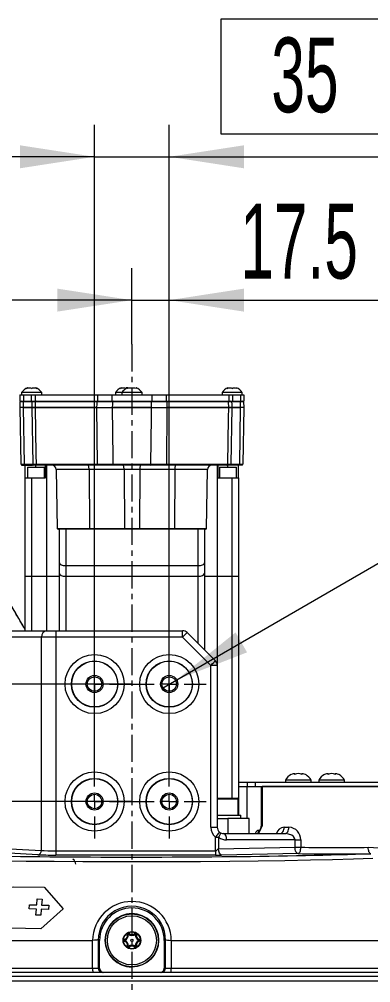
# Model space of a CAD drawing. Header units: millimetres. Extents: x 26 to 585, y 36 to 406.
# Drawn here: x 388.08 to 404.56, y 275.96 to 321.08 of the extents above; entities that cross this region are included whole.
import ezdxf

# ---------------------------------------------------------------- set-up
doc = ezdxf.new("R2010")
doc.units = ezdxf.units.MM
doc.linetypes.add('CENTERX2', pattern=[20.32, 12.7, -2.54, 2.54, -2.54])
doc.styles.add('SLDTEXTSTYLE0', font='TXT', dxfattribs={"width": 0.605})
doc.dimstyles.new('SLDDIMSTYLE0', dxfattribs={"dimtxt": 3.5, "dimasz": 3.5, "dimexe": 0, "dimexo": 0.0625, "dimgap": 0.875, "dimtad": 1, "dimtoh": 1, "dimlfac": 10, "dimrnd": 1e-09, "dimzin": 12, "dimdsep": 46, "dimtxsty": 'SLDTEXTSTYLE0', "dimsah": 1, "dimcen": 0.09, "dimadec": 0, "dimazin": 0, "dimtfac": 1, "dimtdec": 3, "dimtofl": 0, "dimtmove": 0, "dimatfit": 3, "dimfxl": 1, "dimfrac": 2, "dimtolj": 1, "dimtzin": 12, "dimarcsym": 0})
doc.dimstyles.new('SLDDIMSTYLE1', dxfattribs={"dimtxt": 3.5, "dimasz": 3.5, "dimexe": 0, "dimexo": 0.0625, "dimgap": 0.875, "dimtad": 1, "dimtoh": 1, "dimlfac": 10, "dimrnd": 1e-09, "dimzin": 12, "dimdsep": 46, "dimtxsty": 'SLDTEXTSTYLE0', "dimsah": 1, "dimcen": 0.09, "dimadec": 0, "dimazin": 0, "dimtfac": 1, "dimtdec": 3, "dimtofl": 0, "dimtmove": 0, "dimatfit": 3, "dimfxl": 1, "dimfrac": 2, "dimtolj": 1, "dimtzin": 12, "dimarcsym": 0})
doc.dimstyles.new('SLDDIMSTYLE2', dxfattribs={"dimtxt": 3.5, "dimasz": 3.5, "dimexe": 0, "dimexo": 0.0625, "dimgap": -0.875, "dimtad": 1, "dimtoh": 1, "dimlfac": 10, "dimrnd": 1e-09, "dimzin": 12, "dimdsep": 46, "dimtxsty": 'SLDTEXTSTYLE0', "dimsah": 1, "dimcen": 0.09, "dimadec": 0, "dimazin": 0, "dimtfac": 1, "dimtdec": 3, "dimtofl": 0, "dimtmove": 0, "dimatfit": 3, "dimfxl": 1, "dimfrac": 2, "dimtolj": 1, "dimtzin": 12, "dimarcsym": 0})
doc.dimstyles.new('SLDDIMSTYLE4', dxfattribs={"dimtxt": 3.5, "dimasz": 3.5, "dimexe": 0, "dimexo": 0.0625, "dimgap": 0.875, "dimtad": 0, "dimtih": 1, "dimtoh": 1, "dimlfac": 10, "dimrnd": 1e-09, "dimzin": 12, "dimdsep": 46, "dimtxsty": 'SLDTEXTSTYLE0', "dimblk1": 'NONE', "dimsah": 1, "dimcen": 0, "dimadec": 0, "dimazin": 0, "dimtfac": 1, "dimtdec": 3, "dimtmove": 0, "dimatfit": 3, "dimldrblk": 'NONE', "dimfxl": 1, "dimfrac": 2, "dimtolj": 1, "dimtzin": 12, "dimarcsym": 0})

# ---------------------------------------------------------------- blocks, each defined once
blk = doc.blocks.new('*D114')
at = {"color": 7, "linetype": 'Continuous', "lineweight": 0, "transparency": 16777216}
for p, q in [((362.31, 289.946), (362.31, 296.677)), ((361.237, 292.791), (355.871, 292.791)), ((355.871, 292.791), (355.871, 281.602)), ((361.237, 281.602), (361.237, 292.791)), ((393.375, 289.946), (360.81, 289.946)), ((362.31, 284.446), (362.31, 289.946)), ((393.375, 284.446), (360.81, 284.446)), ((362.31, 284.446), (362.31, 277.715)), ((355.871, 281.602), (361.237, 281.602))]:
    blk.add_line(p, q, dxfattribs=at)
for points in [[(362.31, 289.946), (362.849, 293.446), (361.772, 293.446)], [(362.31, 284.446), (361.772, 280.946), (362.849, 280.946)]]:
    blk.add_solid(points, dxfattribs=at)
at = {"color": 7, "linetype": 'Continuous', "lineweight": 0, "transparency": 16777216, "insert": (356.725, 283.189), "char_height": 3.5, "attachment_point": 1, "rotation": 90, "style": 'SLDTEXTSTYLE0'}
blk.add_mtext(' 55 ', dxfattribs=at)
blk = doc.blocks.new('*D115')
at = {"color": 7, "linetype": 'Continuous', "lineweight": 0, "transparency": 16777216}
for p, q in [((397.523, 321.076), (397.523, 315.71)), ((408.712, 321.076), (397.523, 321.076)), ((408.712, 315.71), (408.712, 321.076)), ((391.61, 288.212), (391.61, 316.137)), ((395.11, 288.212), (395.11, 316.137)), ((397.523, 315.71), (408.712, 315.71)), ((391.61, 314.637), (384.879, 314.637)), ((391.61, 314.637), (395.11, 314.637)), ((395.11, 314.637), (408.712, 314.637))]:
    blk.add_line(p, q, dxfattribs=at)
for points in [[(391.61, 314.637), (388.11, 315.175), (388.11, 314.098)], [(395.11, 314.637), (398.61, 314.098), (398.61, 315.175)]]:
    blk.add_solid(points, dxfattribs=at)
at = {"color": 7, "linetype": 'Continuous', "lineweight": 0, "transparency": 16777216, "insert": (399.11, 320.222), "char_height": 3.5, "attachment_point": 1, "style": 'SLDTEXTSTYLE0'}
blk.add_mtext(' 35 ', dxfattribs=at)
blk = doc.blocks.new('*D116')
at = {"color": 7, "linetype": 'Continuous', "lineweight": 0, "transparency": 16777216}
for p, q in [((393.36, 305.858), (393.36, 309.424)), ((395.11, 291.681), (395.11, 309.424)), ((393.36, 307.924), (386.629, 307.924)), ((393.36, 307.924), (395.11, 307.924)), ((395.11, 307.924), (409.379, 307.924))]:
    blk.add_line(p, q, dxfattribs=at)
for points in [[(393.36, 307.924), (389.86, 308.463), (389.86, 307.386)], [(395.11, 307.924), (398.61, 307.386), (398.61, 308.463)]]:
    blk.add_solid(points, dxfattribs=at)
at = {"color": 7, "linetype": 'Continuous', "lineweight": 0, "transparency": 16777216, "insert": (398.443, 312.436), "char_height": 3.5, "attachment_point": 1, "style": 'SLDTEXTSTYLE0'}
blk.add_mtext('17.5', dxfattribs=at)
blk = doc.blocks.new('*D117')
at = {"color": 7, "linetype": 'Continuous', "lineweight": 0, "transparency": 16777216}
for p, q in [((393.345, 284.446), (360.81, 284.446)), ((362.31, 258.446), (362.31, 284.446)), ((403.619, 258.446), (360.81, 258.446))]:
    blk.add_line(p, q, dxfattribs=at)
for points in [[(362.31, 284.446), (361.772, 280.946), (362.849, 280.946)], [(362.31, 258.446), (362.849, 261.946), (361.772, 261.946)]]:
    blk.add_solid(points, dxfattribs=at)
at = {"color": 7, "linetype": 'Continuous', "lineweight": 0, "transparency": 16777216, "insert": (357.798, 267.439), "char_height": 3.5, "attachment_point": 1, "rotation": 90, "style": 'SLDTEXTSTYLE0'}
blk.add_mtext('260', dxfattribs=at)
blk = doc.blocks.new('*D118')
at = {"color": 7, "linetype": 'Continuous', "lineweight": 0, "transparency": 16777216}
for p, q in [((395.459, 290.148), (407.502, 297.101)), ((407.502, 297.101), (413.502, 297.101)), ((394.762, 289.745), (395.459, 290.148))]:
    blk.add_line(p, q, dxfattribs=at)
blk.add_solid([(395.459, 290.148), (398.759, 291.431), (398.221, 292.364)], dxfattribs=at)
at = {"color": 7, "linetype": 'Continuous', "lineweight": 0, "transparency": 16777216, "insert": (415.089, 298.929), "char_height": 3.5, "attachment_point": 1, "style": 'SLDTEXTSTYLE0'}
blk.add_mtext('4-M8 Throu', dxfattribs=at)
blk = doc.blocks.new('_NONE')
blk = doc.blocks.new('SW_CENTERMARKSYMBOL_25')
at = {"color": 0, "linetype": 'Continuous', "lineweight": 0}
for p, q in [((0, 0.7), (0, 1.735)), ((3.5, 0.7), (3.5, 1.735)), ((-0.7, 0), (-1.735, 0)), ((0, 0), (-0.35, 0)), ((0, 0), (0, 0.35)), ((0, 0), (0, -0.35)), ((0, 0), (0.35, 0)), ((0.7, 0), (2.8, 0)), ((3.5, 0), (3.15, 0)), ((3.5, 0), (3.5, 0.35)), ((3.5, 0), (3.5, -0.35)), ((3.5, 0), (3.85, 0)), ((4.2, 0), (5.235, 0)), ((0, -4.8), (0, -0.7)), ((3.5, -4.8), (3.5, -0.7)), ((0, -5.5), (0, -5.15)), ((3.5, -5.5), (3.5, -5.15)), ((-0.7, -5.5), (-1.735, -5.5)), ((0, -5.5), (-0.35, -5.5)), ((0, -5.5), (0, -5.85)), ((0, -5.5), (0.35, -5.5)), ((0.7, -5.5), (2.8, -5.5)), ((3.5, -5.5), (3.15, -5.5)), ((3.5, -5.5), (3.5, -5.85)), ((3.5, -5.5), (3.85, -5.5)), ((4.2, -5.5), (5.235, -5.5)), ((0, -6.2), (0, -7.235)), ((3.5, -6.2), (3.5, -7.235))]:
    blk.add_line(p, q, dxfattribs=at)

msp = doc.modelspace()

# ---------------------------------------------------------------- linework, layer by layer
at = {"color": 7, "linetype": 'CENTERX2', "lineweight": 0, "ltscale": 0.1}
msp.add_line((393.360162, 305.858485), (393.360162, 255.619368), dxfattribs=at)
at = {"color": 7, "linetype": 'Continuous', "lineweight": 15}
for p, q in [((388.463214, 303.802068), (388.463214, 303.823636)), ((388.85711, 303.823636), (388.85711, 303.802718)), ((392.863214, 303.802068), (392.863214, 303.823636)), ((393.163214, 303.802068), (393.163214, 303.823636)), ((393.55711, 303.823636), (393.55711, 303.802718)), ((397.863214, 303.802068), (397.863214, 303.823636)), ((398.25711, 303.823636), (398.25711, 303.802718)), ((388.110162, 303.496263), (388.110162, 303.196264)), ((388.110162, 303.496263), (388.270931, 303.496263)), ((388.110162, 303.196264), (388.270931, 303.196264)), ((388.185162, 303.596265), (388.185162, 303.496263)), ((389.135162, 303.596265), (388.185162, 303.596265)), ((388.270931, 303.496263), (388.270931, 303.196264)), ((388.270931, 303.496263), (388.639649, 303.496263)), ((388.270931, 303.196264), (388.639649, 303.196264)), ((388.639649, 303.496263), (388.639649, 303.196264)), ((388.639649, 303.496263), (388.822135, 303.496263)), ((388.639649, 303.196264), (388.822135, 303.196264)), ((388.822135, 303.496263), (388.822135, 303.196264)), ((388.822135, 303.496263), (391.751159, 303.496263)), ((388.822135, 303.196264), (391.751159, 303.196264)), ((389.135162, 303.496263), (389.135162, 303.596265)), ((391.751159, 303.496263), (391.751159, 303.196264)), ((391.751159, 303.496263), (392.423185, 303.496263)), ((391.751159, 303.196264), (392.423185, 303.196264)), ((392.423185, 303.496263), (392.423185, 303.196264)), ((392.423185, 303.496263), (394.297139, 303.496263)), ((392.423185, 303.196264), (394.297139, 303.196264)), ((392.585162, 303.596265), (392.585162, 303.496263)), ((392.885162, 303.596265), (392.585162, 303.596265)), ((392.885162, 303.596265), (392.885162, 303.496263)), ((393.835162, 303.596265), (392.885162, 303.596265)), ((393.835162, 303.496263), (393.835162, 303.596265)), ((394.297139, 303.496263), (394.297139, 303.196264)), ((394.297139, 303.496263), (394.969165, 303.496263)), ((394.297139, 303.196264), (394.969165, 303.196264)), ((394.969165, 303.496263), (394.969165, 303.196264)), ((394.969165, 303.496263), (397.898189, 303.496263)), ((394.969165, 303.196264), (397.898189, 303.196264)), ((397.585162, 303.596265), (397.585162, 303.496263)), ((398.535162, 303.596265), (397.585162, 303.596265)), ((397.898189, 303.496263), (397.898189, 303.196264)), ((397.898189, 303.496263), (398.080674, 303.496263)), ((397.898189, 303.196264), (398.080674, 303.196264)), ((398.080674, 303.496263), (398.080674, 303.196264)), ((398.080674, 303.496263), (398.449392, 303.496263)), ((398.080674, 303.196264), (398.449392, 303.196264)), ((398.449392, 303.496263), (398.449392, 303.196264)), ((398.449392, 303.496263), (398.610162, 303.496263)), ((398.449392, 303.196264), (398.610162, 303.196264)), ((398.535162, 303.496263), (398.535162, 303.596265)), ((398.610162, 303.496263), (398.610162, 303.196264)), ((388.161841, 300.235567), (388.115417, 302.895174)), ((388.115427, 302.897356), (388.122234, 303.157313)), ((388.262739, 302.895173), (388.262767, 302.895173)), ((388.269556, 303.157313), (388.262748, 302.897356)), ((388.262748, 302.897355), (388.262775, 302.897355)), ((388.679198, 302.895174), (388.262767, 302.895174)), ((388.262767, 302.895174), (388.30919, 300.235567)), ((388.262775, 302.897356), (388.679206, 302.897356)), ((388.68591, 303.157313), (388.269556, 303.157313)), ((388.679222, 302.895174), (388.679198, 302.895174)), ((388.724759, 300.235567), (388.679198, 302.895174)), ((388.679206, 302.897356), (388.679231, 302.897356)), ((388.823762, 302.895174), (388.823759, 302.895174)), ((391.722711, 302.895174), (388.823762, 302.895174)), ((388.830475, 303.157313), (388.823768, 302.897356)), ((388.823768, 302.897356), (388.823771, 302.897356)), ((388.823771, 302.897356), (391.722712, 302.897356)), ((391.725605, 303.157313), (388.830475, 303.157313)), ((391.722772, 302.895174), (391.722711, 302.895174)), ((391.742, 300.235567), (391.722711, 302.895174)), ((391.722712, 302.897356), (391.722777, 302.897356)), ((392.440228, 302.895174), (392.440201, 302.895174)), ((392.440206, 302.897356), (392.440235, 302.897356)), ((394.280096, 302.895174), (392.440228, 302.895174)), ((392.440235, 302.897356), (394.280089, 302.897356)), ((394.275777, 303.157313), (392.444546, 303.157313)), ((394.280089, 302.897356), (394.280118, 302.897356)), ((394.280123, 302.895174), (394.280096, 302.895174)), ((394.997613, 302.895174), (394.978324, 300.235567)), ((397.889848, 303.157313), (394.994719, 303.157313)), ((394.997546, 302.897356), (394.997612, 302.897356)), ((394.997613, 302.895174), (394.997551, 302.895174)), ((394.997612, 302.897356), (397.896552, 302.897356)), ((397.896562, 302.895174), (394.997613, 302.895174)), ((397.896555, 302.897356), (397.889848, 303.157313)), ((397.896552, 302.897356), (397.896555, 302.897356)), ((397.896564, 302.895174), (397.896562, 302.895174)), ((398.041126, 302.895174), (397.995565, 300.235567)), ((398.450768, 303.157313), (398.034413, 303.157313)), ((398.041093, 302.897356), (398.041118, 302.897356)), ((398.041126, 302.895174), (398.041102, 302.895174)), ((398.041118, 302.897356), (398.457548, 302.897356)), ((398.457557, 302.895174), (398.041126, 302.895174)), ((398.411133, 300.235567), (398.457557, 302.895174)), ((398.457575, 302.897356), (398.450768, 303.157313)), ((398.457548, 302.897355), (398.457575, 302.897355)), ((398.457557, 302.895173), (398.457585, 302.895173)), ((398.604906, 302.895174), (398.558482, 300.235567)), ((398.598089, 303.157313), (398.604897, 302.897356)), ((388.192947, 300.197265), (388.336129, 300.197265)), ((388.30919, 300.235567), (388.724759, 300.235567)), ((388.336129, 300.197265), (388.697548, 300.197265)), ((388.360162, 299.596263), (388.360162, 300.196264)), ((388.460162, 300.096265), (388.460162, 299.596263)), ((388.460162, 300.096265), (388.860162, 300.096265)), ((388.708621, 300.196264), (388.571286, 300.196264)), ((388.708621, 300.196264), (388.697548, 300.197265)), ((388.759394, 300.196264), (388.708621, 300.196264)), ((388.909411, 300.196264), (388.759394, 300.196264)), ((388.860162, 300.096265), (389.260162, 300.096265)), ((388.869511, 300.235567), (391.742, 300.235567)), ((391.746533, 300.196264), (388.909411, 300.196264)), ((389.260162, 299.596263), (389.260162, 300.096265)), ((389.310162, 299.596263), (389.310162, 300.196264)), ((389.360162, 300.196264), (389.360162, 294.996265)), ((392.500963, 300.196264), (391.746533, 300.196264)), ((392.469959, 300.235567), (394.250365, 300.235567)), ((394.21936, 300.196264), (392.500963, 300.196264)), ((394.973791, 300.196264), (394.21936, 300.196264)), ((397.810913, 300.196264), (394.973791, 300.196264)), ((394.978324, 300.235567), (397.850812, 300.235567)), ((397.360162, 300.196264), (397.360162, 294.996265)), ((397.410162, 299.596263), (397.410162, 300.196264)), ((397.460162, 300.096265), (397.460162, 299.596263)), ((397.460162, 300.096265), (397.860162, 300.096265)), ((397.960929, 300.196264), (397.810913, 300.196264)), ((397.860162, 300.096265), (398.260162, 300.096265)), ((398.011703, 300.196264), (397.960929, 300.196264)), ((397.995565, 300.235567), (398.411133, 300.235567)), ((398.022775, 300.197265), (398.011703, 300.196264)), ((398.149037, 300.196264), (398.011703, 300.196264)), ((398.384195, 300.197265), (398.022775, 300.197265)), ((398.260162, 299.596263), (398.260162, 300.096265)), ((398.360162, 299.596263), (398.360162, 300.196264)), ((398.527377, 300.197265), (398.384195, 300.197265)), ((388.360162, 294.996265), (388.360162, 299.596263)), ((388.360162, 299.596263), (388.660162, 299.596263)), ((388.660162, 299.596263), (388.660162, 294.996265)), ((388.660162, 299.596263), (389.310162, 299.596263)), ((389.811227, 299.999754), (389.859476, 297.235567)), ((392.992086, 299.999754), (391.351223, 299.999754)), ((391.351223, 299.999754), (391.364895, 297.235567)), ((393.728238, 299.999754), (392.992086, 299.999754)), ((392.992086, 299.999754), (393.005758, 297.235567)), ((393.728238, 299.999754), (393.714566, 297.235567)), ((395.369101, 299.999754), (393.728238, 299.999754)), ((395.369101, 299.999754), (395.355428, 297.235567)), ((396.860848, 297.235567), (396.909097, 299.999754)), ((397.410162, 299.596263), (398.060162, 299.596263)), ((398.060162, 294.996265), (398.060162, 299.596263)), ((398.060162, 299.596263), (398.360162, 299.596263)), ((398.360162, 299.596263), (398.360162, 294.996265)), ((391.376228, 297.196264), (389.899469, 297.196264)), ((389.960162, 295.620529), (389.960162, 297.196264)), ((391.364895, 297.235567), (393.005758, 297.235567)), ((393.017091, 297.196264), (391.376228, 297.196264)), ((393.005758, 297.235567), (393.714566, 297.235567)), ((393.703233, 297.196264), (393.017091, 297.196264)), ((395.344095, 297.196264), (393.703233, 297.196264)), ((393.714566, 297.235567), (395.355428, 297.235567)), ((396.820854, 297.196264), (395.344095, 297.196264)), ((396.760162, 297.196264), (396.760162, 295.620529)), ((389.960162, 295.120529), (389.960162, 295.620529)), ((396.760162, 295.620529), (396.760162, 295.120529)), ((389.960162, 292.446265), (389.960162, 295.120529)), ((390.260162, 295.496265), (390.260162, 294.996265)), ((390.260162, 295.496265), (396.460162, 295.496265)), ((396.460162, 294.996265), (396.460162, 295.496265)), ((396.760162, 295.120529), (396.760162, 291.546265)), ((388.360162, 294.996265), (388.660162, 294.996265)), ((388.360162, 292.446265), (388.360162, 294.996265)), ((388.660162, 294.996265), (389.360162, 294.996265)), ((389.360162, 294.996265), (389.960162, 294.996265)), ((390.260162, 294.996265), (396.460162, 294.996265)), ((396.760162, 294.996265), (397.360162, 294.996265)), ((397.360162, 294.996265), (398.060162, 294.996265)), ((398.060162, 294.996265), (398.360162, 294.996265)), ((398.360162, 294.996265), (398.360162, 283.806265)), ((385.658262, 292.446265), (389.374246, 292.446265)), ((389.374246, 292.446265), (389.792525, 292.446265)), ((389.792525, 292.446265), (389.792525, 292.146263)), ((389.792525, 292.446265), (395.735898, 292.446265)), ((395.735898, 292.146263), (395.735898, 292.446265)), ((395.94803, 292.358396), (397.272294, 291.034133)), ((389.123279, 292.146263), (385.192004, 292.146263)), ((389.123279, 282.15519), (389.123279, 292.146263)), ((389.792525, 292.146263), (389.123279, 292.146263)), ((389.792525, 292.146263), (389.792525, 282.139402)), ((395.735898, 292.146263), (389.792525, 292.146263)), ((397.060162, 290.822), (395.735898, 292.146263)), ((397.060162, 283.246265), (397.060162, 290.822)), ((397.360162, 290.822), (397.060162, 290.822)), ((397.360162, 290.822), (397.360162, 283.246265)), ((400.993045, 285.709889), (400.993045, 285.734818)), ((401.327278, 285.734133), (401.327278, 285.711167)), ((401.335162, 285.705532), (401.330376, 285.734133)), ((402.556459, 285.709889), (402.556459, 285.734818)), ((402.890692, 285.734133), (402.890692, 285.711167)), ((402.898575, 285.705532), (402.89379, 285.734133)), ((398.360162, 285.346265), (398.762307, 285.346265)), ((398.360162, 285.146264), (398.762307, 285.146264)), ((398.762307, 285.346265), (398.762307, 285.146264)), ((398.762307, 285.346265), (399.135717, 285.346265)), ((398.762307, 285.146264), (399.135717, 285.146264)), ((399.135717, 285.346265), (399.135717, 285.146264)), ((399.135717, 285.346265), (405.846686, 285.346265)), ((399.135717, 285.146264), (405.846686, 285.146264)), ((399.416448, 285.146264), (399.416448, 283.296264)), ((399.458983, 285.146264), (399.458983, 283.296264)), ((405.846686, 285.146264), (399.458983, 285.146264)), ((400.560161, 285.446263), (400.560161, 285.346265)), ((401.160162, 285.446263), (400.560161, 285.446263)), ((401.760162, 285.446263), (401.160162, 285.446263)), ((401.760162, 285.346265), (401.760162, 285.446263)), ((402.123575, 285.446263), (402.123575, 285.346265)), ((402.723575, 285.446263), (402.123575, 285.446263)), ((403.323575, 285.446263), (402.723575, 285.446263)), ((403.323575, 285.346265), (403.323575, 285.446263)), ((397.360162, 284.606264), (398.287013, 284.606264)), ((398.337013, 283.806265), (398.337013, 284.556265)), ((397.360162, 283.806265), (398.473513, 283.806265)), ((398.473513, 283.646264), (398.473513, 283.806265)), ((397.360162, 283.646264), (397.850151, 283.646264)), ((397.850151, 283.646264), (397.850151, 282.946264)), ((398.860162, 283.646264), (397.850151, 283.646264)), ((398.860162, 282.946264), (398.860162, 283.646264)), ((397.060162, 283.246265), (397.360162, 283.246265)), ((397.660162, 282.946264), (400.545911, 282.946264)), ((400.4937, 283.246265), (400.720776, 283.246265)), ((397.285363, 282.139402), (397.285363, 282.777728)), ((397.285363, 282.777728), (397.426205, 282.777728)), ((397.426205, 282.777728), (397.426205, 282.238423)), ((401.008312, 282.646264), (397.801003, 282.646264)), ((401.008312, 282.304935), (401.008312, 282.646264)), ((401.008312, 282.646264), (401.279878, 282.646264)), ((401.279878, 282.646264), (401.279878, 282.304935)), ((388.955967, 281.955312), (385.024692, 282.164931)), ((385.192004, 282.364809), (389.123279, 282.15519)), ((389.792525, 282.139402), (389.792525, 281.939524)), ((389.792525, 282.139402), (397.285363, 282.139402)), ((397.285363, 282.139402), (397.285363, 281.939524)), ((397.426205, 282.238423), (401.008312, 282.304935)), ((401.149154, 282.005117), (397.567046, 281.938606)), ((401.008312, 282.304935), (401.279878, 282.304935)), ((397.285363, 281.939524), (389.792525, 281.939524)), ((389.251733, 280.429573), (390.14246, 279.42893)), ((388.898004, 279.604498), (388.92246, 279.885589)), ((388.92246, 279.885589), (389.149104, 279.88035)), ((389.149104, 279.88035), (389.124626, 279.599282)), ((388.542909, 279.417179), (388.559566, 279.61112)), ((388.881329, 279.410575), (388.542909, 279.417179)), ((388.559566, 279.61112), (388.898004, 279.604498)), ((388.857092, 279.129502), (388.881329, 279.410575)), ((389.107936, 279.405373), (389.083678, 279.12432)), ((390.14246, 279.42893), (389.085173, 278.489878)), ((389.450128, 279.396001), (389.107936, 279.405373)), ((389.124626, 279.599282), (389.466843, 279.589883)), ((389.466843, 279.589883), (389.450128, 279.396001)), ((389.083678, 279.12432), (388.857092, 279.129502)), ((375.860162, 277.946264), (391.515426, 277.946264)), ((391.515426, 276.646265), (391.515426, 277.946264)), ((391.783391, 277.958688), (391.783391, 276.646265)), ((391.78388, 277.946264), (391.841819, 277.946264)), ((391.841819, 276.646265), (391.841819, 277.946264)), ((393.037788, 277.976989), (393.035546, 277.982556)), ((393.037788, 277.91554), (393.035546, 277.909971)), ((393.172366, 278.210085), (393.166424, 278.209243)), ((393.225583, 278.240811), (393.229284, 278.245536)), ((393.49474, 278.240811), (393.49104, 278.245536)), ((393.547957, 278.210085), (393.5539, 278.209243)), ((393.682535, 277.976989), (393.684778, 277.982556)), ((393.682535, 277.91554), (393.684778, 277.909971)), ((394.936443, 277.946264), (394.878504, 277.946264)), ((394.878504, 277.946264), (394.878504, 276.646265)), ((394.936933, 276.646265), (394.936933, 277.958688)), ((395.204897, 277.946264), (395.204897, 276.646265)), ((395.204897, 277.946264), (408.513062, 277.946264)), ((393.172366, 277.682442), (393.166424, 277.683284)), ((393.225583, 277.651718), (393.229284, 277.646992)), ((393.49474, 277.651718), (393.49104, 277.646992)), ((393.547957, 277.682442), (393.5539, 277.683284)), ((375.860162, 276.646265), (391.515426, 276.646265)), ((391.515426, 276.646265), (391.783391, 276.646265)), ((391.783391, 276.646265), (391.841819, 276.646265)), ((394.878504, 276.646265), (394.936933, 276.646265)), ((394.936933, 276.646265), (395.204897, 276.646265)), ((395.204897, 276.646265), (410.86016, 276.646265)), ((391.536509, 276.446264), (376.060162, 276.446264)), ((410.060161, 276.246264), (376.660162, 276.246264)), ((391.983117, 276.446264), (391.536509, 276.446264)), ((392.042093, 276.446264), (391.983117, 276.446264)), ((394.67823, 276.446264), (392.042093, 276.446264)), ((394.737207, 276.446264), (394.67823, 276.446264)), ((395.183815, 276.446264), (394.737207, 276.446264)), ((410.660161, 276.446264), (395.183815, 276.446264)), ((376.660162, 276.046264), (410.060161, 276.046264))]:
    msp.add_line(p, q, dxfattribs=at)
at = {"color": 8, "linetype": 'Continuous', "lineweight": 15}
for p, q in [((398.604906, 302.895174), (398.602771, 302.895201)), ((388.860162, 300.096265), (388.860162, 300.196264)), ((397.860162, 300.096265), (397.860162, 300.196264)), ((391.351223, 299.999754), (389.811227, 299.999754)), ((396.909097, 299.999754), (395.369101, 299.999754)), ((389.859476, 297.235567), (391.364895, 297.235567)), ((390.260162, 297.196264), (390.260162, 295.496265)), ((395.355428, 297.235567), (396.860848, 297.235567)), ((396.460162, 295.496265), (396.460162, 297.196264)), ((388.660162, 294.996265), (388.660162, 292.446265)), ((389.360162, 294.996265), (389.360162, 292.446265)), ((390.260162, 294.996265), (390.260162, 292.446265)), ((396.460162, 291.846264), (396.460162, 294.996265)), ((397.360162, 294.996265), (397.360162, 290.822)), ((398.060162, 284.606264), (398.060162, 294.996265)), ((398.762307, 283.646264), (398.762307, 285.146264)), ((398.337013, 284.556265), (397.360162, 284.556265)), ((399.416448, 283.296264), (399.458983, 283.296264))]:
    msp.add_line(p, q, dxfattribs=at)
at = {"color": 7, "linetype": 'Continuous', "lineweight": 15, "flags": 128}
for points in [[(388.463198, 303.823681), (388.463213, 303.823695), (388.455177, 303.816367), (388.433189, 303.796096), (388.422005, 303.785605)], [(388.422005, 303.785605), (388.491177, 303.813241), (388.56123, 303.823695), (388.612126, 303.816367), (388.64955, 303.796096), (388.660162, 303.785605)], [(388.660162, 303.785605), (388.699578, 303.813241), (388.758178, 303.823695), (388.81711, 303.816367), (388.876523, 303.796096), (388.898319, 303.785605)], [(388.898319, 303.785605), (388.868565, 303.813238), (388.857111, 303.823695), (388.857221, 303.823594)], [(392.863197, 303.823681), (392.863213, 303.823695), (392.855177, 303.816367), (392.833189, 303.796096), (392.822005, 303.785605)], [(392.822005, 303.785605), (392.891177, 303.813241), (392.96123, 303.823695), (393.012126, 303.816367), (393.04955, 303.796096), (393.060162, 303.785605)], [(393.163197, 303.823681), (393.163213, 303.823695), (393.155177, 303.816367), (393.133189, 303.796096), (393.122005, 303.785605)], [(393.122005, 303.785605), (393.191177, 303.813241), (393.26123, 303.823695), (393.312126, 303.816367), (393.34955, 303.796096), (393.360162, 303.785605)], [(393.360162, 303.785605), (393.399578, 303.813241), (393.458178, 303.823695), (393.51711, 303.816367), (393.576523, 303.796096), (393.598319, 303.785605)], [(393.598319, 303.785605), (393.568565, 303.813238), (393.55711, 303.823695), (393.557221, 303.823594)], [(397.863197, 303.823681), (397.863213, 303.823695), (397.855177, 303.816367), (397.833189, 303.796096), (397.822005, 303.785605)], [(397.822005, 303.785605), (397.891177, 303.813241), (397.961231, 303.823695), (398.012126, 303.816367), (398.04955, 303.796096), (398.060162, 303.785605)], [(398.060162, 303.785605), (398.099578, 303.813241), (398.158178, 303.823695), (398.21711, 303.816367), (398.276523, 303.796096), (398.298319, 303.785605)], [(398.298319, 303.785605), (398.268565, 303.813238), (398.257111, 303.823695), (398.257221, 303.823594)], [(388.823759, 302.895174), (388.807536, 302.895058), (388.679222, 302.895174)], [(388.679231, 302.897356), (388.683103, 303.048039), (388.68591, 303.157313)], [(388.679231, 302.897356), (388.807545, 302.897281), (388.823768, 302.897356)], [(388.830475, 303.157313), (388.742889, 303.157333), (388.70846, 303.157321), (388.68591, 303.157313)], [(388.823762, 302.895174), (388.861579, 300.696609), (388.869511, 300.235567)], [(391.722777, 302.897356), (391.724445, 303.050733), (391.725605, 303.157313)], [(392.444546, 303.157313), (392.299351, 303.157372), (392.122867, 303.157393), (391.773559, 303.157327), (391.725605, 303.157313)], [(392.444546, 303.157313), (392.442766, 303.050733), (392.440206, 302.897356)], [(392.440228, 302.895174), (392.466449, 300.548098), (392.469959, 300.235567)], [(394.250365, 300.235567), (394.275161, 302.451805), (394.280096, 302.895174)], [(394.994719, 303.157313), (394.793715, 303.157372), (394.597458, 303.157393), (394.307442, 303.157327), (394.275777, 303.157313)], [(394.280118, 302.897356), (394.277558, 303.050733), (394.275777, 303.157313)], [(394.994719, 303.157313), (394.995878, 303.050733), (394.997546, 302.897356)], [(397.850812, 300.235567), (397.887976, 302.39592), (397.896562, 302.895174)], [(398.034413, 303.157313), (397.906104, 303.157333), (397.894156, 303.157321), (397.889848, 303.157313)], [(397.896555, 302.897356), (397.984287, 302.897281), (398.041093, 302.897356)], [(398.041102, 302.895174), (397.984296, 302.895058), (397.896564, 302.895174)], [(398.034413, 303.157313), (398.037221, 303.048039), (398.041093, 302.897356)], [(388.201835, 300.196264), (388.194117, 300.197015), (388.192947, 300.197265)], [(388.724759, 300.235567), (388.782656, 300.235552), (388.850351, 300.235552), (388.869511, 300.235567)], [(391.351223, 299.999754), (391.349967, 300.038273), (391.346629, 300.075213), (391.341334, 300.109185), (391.334281, 300.138915), (391.325735, 300.163282), (391.316017, 300.181372), (391.305493, 300.192506), (391.294558, 300.196264)], [(391.742, 300.235567), (391.795777, 300.235552), (392.144948, 300.235511), (392.434626, 300.235552), (392.469959, 300.235567)], [(392.992086, 299.999754), (392.99083, 300.038273), (392.987492, 300.075213), (392.982197, 300.109185), (392.975144, 300.138915), (392.966598, 300.163282), (392.95688, 300.181372), (392.946356, 300.192506), (392.935421, 300.196264)], [(393.784903, 300.196264), (393.773968, 300.192506), (393.763444, 300.181372), (393.753726, 300.163282), (393.74518, 300.138915), (393.738127, 300.109185), (393.732832, 300.075213), (393.729494, 300.038273), (393.728238, 299.999754)], [(394.250365, 300.235567), (394.285691, 300.235552), (394.575377, 300.235511), (394.924537, 300.235552), (394.978324, 300.235567)], [(395.425765, 300.196264), (395.41483, 300.192506), (395.404306, 300.181372), (395.394588, 300.163282), (395.386042, 300.138915), (395.378989, 300.109185), (395.373694, 300.075213), (395.370356, 300.038273), (395.369101, 299.999754)], [(398.527377, 300.197265), (398.526207, 300.197015), (398.518489, 300.196264)], [(391.376228, 297.196264), (391.374041, 297.197015), (391.371936, 297.199241), (391.369993, 297.202862), (391.368284, 297.207735), (391.366873, 297.21368), (391.365814, 297.220475), (391.365146, 297.227863), (391.364895, 297.235567)], [(393.005758, 297.235567), (393.006009, 297.227863), (393.006677, 297.220475), (393.007736, 297.21368), (393.009146, 297.207735), (393.010855, 297.202862), (393.012799, 297.199241), (393.014904, 297.197015), (393.017091, 297.196264)], [(393.714566, 297.235567), (393.714315, 297.227863), (393.713647, 297.220475), (393.712588, 297.21368), (393.711177, 297.207735), (393.709468, 297.202862), (393.707525, 297.199241), (393.70542, 297.197015), (393.703233, 297.196264)], [(395.355428, 297.235567), (395.355177, 297.227863), (395.35451, 297.220475), (395.35345, 297.21368), (395.35204, 297.207735), (395.350331, 297.202862), (395.348387, 297.199241), (395.346282, 297.197015), (395.344095, 297.196264)], [(395.735898, 292.146263), (395.777283, 292.18765), (395.817077, 292.227445), (395.853752, 292.26412), (395.885898, 292.296264), (395.912279, 292.322645), (395.931882, 292.342249), (395.943954, 292.354319), (395.94803, 292.358396)], [(397.060162, 290.822), (397.101547, 290.863384), (397.141341, 290.903179), (397.178016, 290.939853), (397.210162, 290.972001), (397.236543, 290.998382), (397.256146, 291.017983), (397.268218, 291.030056), (397.272294, 291.034133)], [(400.810162, 285.705532), (400.888836, 285.74533), (400.938554, 285.760469), (400.974251, 285.760904), (400.991004, 285.747592), (400.990836, 285.721532), (400.985162, 285.705532)], [(401.328503, 285.74533), (401.34459, 285.760469), (401.379318, 285.760904), (401.425686, 285.747592), (401.482099, 285.721532), (401.510162, 285.705532)], [(402.373575, 285.705532), (402.452249, 285.74533), (402.501968, 285.760469), (402.537665, 285.760904), (402.554417, 285.747592), (402.55425, 285.721532), (402.548575, 285.705532)], [(402.891916, 285.74533), (402.908003, 285.760469), (402.942731, 285.760904), (402.9891, 285.747592), (403.045512, 285.721532), (403.073575, 285.705532)], [(397.285363, 282.777728), (397.321923, 282.823431), (397.357078, 282.867379), (397.389477, 282.90788), (397.417875, 282.943381), (397.44118, 282.972515), (397.458498, 282.994164), (397.469162, 283.007494), (397.472763, 283.011996)], [(397.472763, 283.011996), (397.484631, 282.997648), (397.491463, 282.977741), (397.493086, 282.952779), (397.489459, 282.923392), (397.480674, 282.890325), (397.466953, 282.854412), (397.448642, 282.816561), (397.426205, 282.777728)], [(397.801003, 282.646264), (397.798297, 282.704791), (397.790282, 282.76107), (397.777267, 282.812936), (397.759752, 282.858396), (397.738409, 282.895704), (397.714059, 282.923428), (397.687639, 282.9405), (397.660162, 282.946264)], [(399.404036, 283.227568), (399.396906, 283.208013), (399.363986, 283.127294), (399.339548, 283.077682), (399.327026, 283.057415), (399.327553, 283.057804)], [(400.300909, 282.946264), (400.33852, 282.952029), (400.374687, 282.9691), (400.408018, 282.996824), (400.437233, 283.034132), (400.461209, 283.079594), (400.479025, 283.131459), (400.489996, 283.187737), (400.4937, 283.246265)], [(400.545911, 282.946264), (400.580026, 282.952029), (400.612829, 282.9691), (400.643061, 282.996824), (400.669559, 283.034132), (400.691306, 283.079594), (400.707465, 283.131459), (400.717416, 283.187737), (400.720776, 283.246265)], [(401.008312, 282.646264), (400.998673, 282.703392), (400.950953, 282.783219), (400.949167, 282.785239), (400.850844, 282.863739), (400.702793, 282.924951), (400.545911, 282.946264)], [(397.285363, 282.139402), (397.307003, 282.143221), (397.328007, 282.154667), (397.36131, 282.188312), (397.390906, 282.222176), (397.408321, 282.234023), (397.426205, 282.238423)], [(397.567046, 281.938606), (397.514128, 281.964024), (397.468956, 282.029613), (397.438145, 282.125772), (397.426205, 282.238423)], [(401.149154, 282.005117), (401.122196, 282.012423), (401.096235, 282.030536), (401.072229, 282.058784), (401.051064, 282.096125), (401.033522, 282.14118), (401.020252, 282.192283), (401.011744, 282.24755), (401.008312, 282.304935)], [(401.149154, 282.005117), (401.174165, 282.012453), (401.198254, 282.030585), (401.220529, 282.058843), (401.240171, 282.096186), (401.256452, 282.141233), (401.268773, 282.192323), (401.276679, 282.247571), (401.279878, 282.304935)], [(404.555824, 282.002462), (404.533151, 282.009829), (404.511315, 282.027982), (404.491121, 282.056252), (404.473313, 282.093596), (404.458547, 282.138635), (404.44737, 282.18971), (404.440193, 282.244938), (404.43728, 282.302279)], [(404.43728, 282.302279), (404.932182, 282.284033), (405.393881, 282.244552), (405.846686, 282.22957)], [(404.656026, 281.772127), (403.751788, 281.744865), (402.769713, 281.719422), (401.734947, 281.696565), (400.531211, 281.674381), (399.277975, 281.655698), (397.945559, 281.640274), (396.579619, 281.628806), (395.230255, 281.621549), (393.86799, 281.618153), (392.462529, 281.61873), (391.063626, 281.623415), (389.720614, 281.631885), (388.402696, 281.644143), (387.082375, 281.660637), (385.807872, 281.680931), (384.622079, 281.704167), (383.496517, 281.730693), (382.409558, 281.761242), (381.402487, 281.794856), (380.569668, 281.827582), (379.812641, 281.862403), (379.12042, 281.900052), (378.516769, 281.939452)], [(386.422611, 280.439679), (387.816556, 280.450314), (389.251733, 280.429573)], [(389.085173, 278.489878), (387.650637, 278.510039), (386.256229, 278.499701)], [(391.783391, 277.958688), (391.78327, 277.961073), (391.782891, 277.964657), (391.781261, 277.968145), (391.778772, 277.968618), (391.752701, 277.962745), (391.693919, 277.95418), (391.61187, 277.948319), (391.515426, 277.946264)], [(391.78388, 277.946264), (391.783798, 277.948346), (391.783391, 277.958688)], [(393.037788, 277.976989), (393.03573, 277.975644), (393.03406, 277.973523), (393.032828, 277.970689), (393.032069, 277.967224), (393.031806, 277.963231), (393.032047, 277.958825), (393.032784, 277.954137), (393.033995, 277.949301)], [(393.037788, 277.91554), (393.03573, 277.916884), (393.03406, 277.919004), (393.032828, 277.921838), (393.032069, 277.925304), (393.031806, 277.929298), (393.032047, 277.933703), (393.032784, 277.938392), (393.033995, 277.943226)], [(393.172366, 278.210085), (393.172502, 278.212541), (393.173504, 278.215047), (393.175342, 278.217531), (393.177963, 278.21992), (393.18129, 278.222145), (393.185226, 278.22414), (393.189655, 278.225846), (393.194448, 278.227214)], [(393.225583, 278.240811), (393.22339, 278.24192), (393.220718, 278.242306), (393.217648, 278.241956), (393.214268, 278.240881), (393.210678, 278.239112), (393.206982, 278.2367), (393.20329, 278.233718), (393.199709, 278.230251)], [(393.520614, 278.230251), (393.517033, 278.233718), (393.513341, 278.2367), (393.509646, 278.239112), (393.506056, 278.240881), (393.502676, 278.241956), (393.499605, 278.242306), (393.496934, 278.24192), (393.49474, 278.240811)], [(393.525876, 278.227214), (393.530668, 278.225846), (393.535097, 278.22414), (393.539033, 278.222145), (393.54236, 278.21992), (393.544981, 278.217531), (393.54682, 278.215047), (393.547821, 278.212541), (393.547957, 278.210085)], [(393.686328, 277.949301), (393.68754, 277.954137), (393.688277, 277.958825), (393.688517, 277.963231), (393.688254, 277.967224), (393.687496, 277.970689), (393.686263, 277.973523), (393.684594, 277.975644), (393.682535, 277.976989)], [(393.686328, 277.943226), (393.68754, 277.938392), (393.688277, 277.933703), (393.688517, 277.929298), (393.688254, 277.925304), (393.687496, 277.921838), (393.686263, 277.919004), (393.684594, 277.916884), (393.682535, 277.91554)], [(394.936933, 277.958688), (394.936525, 277.948346), (394.936443, 277.946264)], [(394.936933, 277.958688), (394.937053, 277.961073), (394.937433, 277.964657), (394.939063, 277.968145), (394.941551, 277.968618), (394.967623, 277.962745), (395.026404, 277.95418), (395.108454, 277.948319), (395.204897, 277.946264)], [(393.172366, 277.682442), (393.172502, 277.679988), (393.173504, 277.677482), (393.175342, 277.674998), (393.177963, 277.672608), (393.18129, 277.670383), (393.185226, 277.668389), (393.189655, 277.666683), (393.194448, 277.665315)], [(393.225583, 277.651718), (393.22339, 277.650607), (393.220718, 277.650223), (393.217648, 277.650572), (393.214268, 277.651648), (393.210678, 277.653416), (393.206982, 277.655827), (393.20329, 277.658811), (393.199709, 277.662277)], [(393.520614, 277.662277), (393.517033, 277.658811), (393.513341, 277.655827), (393.509646, 277.653416), (393.506056, 277.651648), (393.502676, 277.650572), (393.499605, 277.650223), (393.496934, 277.650607), (393.49474, 277.651718)], [(393.525876, 277.665315), (393.530668, 277.666683), (393.535097, 277.668389), (393.539033, 277.670383), (393.54236, 277.672608), (393.544981, 277.674998), (393.54682, 277.677482), (393.547821, 277.679988), (393.547957, 277.682442)]]:
    msp.add_lwpolyline(points, dxfattribs=at)
at = {"color": 8, "linetype": 'Continuous', "lineweight": 15, "flags": 128}
for points in [[(388.571286, 300.196264), (388.566259, 300.197015), (388.565496, 300.197265)], [(398.154827, 300.197265), (398.154065, 300.197015), (398.149037, 300.196264)]]:
    msp.add_lwpolyline(points, dxfattribs=at)
at = {"color": 7, "linetype": 'Continuous', "lineweight": 15}
for centre, radius in [((391.610162, 289.946264), 1.384689), ((391.610162, 289.946264), 1.085101), ((391.610162, 289.946264), 1.073796), ((395.110162, 289.946264), 1.384689), ((395.110162, 289.946264), 1.085101), ((395.110162, 289.946264), 1.073796), ((391.610162, 289.946264), 0.4025), ((391.610162, 289.946264), 0.34), ((395.110162, 289.946264), 0.4025), ((395.110162, 289.946264), 0.34), ((391.610162, 284.446264), 1.384689), ((395.110162, 284.446264), 1.384689), ((391.610162, 284.446264), 1.085101), ((391.610162, 284.446264), 1.073796), ((395.110162, 284.446264), 1.085101), ((395.110162, 284.446264), 1.073796), ((391.610162, 284.446264), 0.4025), ((391.610162, 284.446264), 0.34), ((395.110162, 284.446264), 0.4025), ((395.110162, 284.446264), 0.34), ((393.360162, 277.946264), 1.25), ((393.360162, 277.946264), 1.241213), ((393.360162, 277.946264), 1.15), ((393.360162, 277.946264), 0.412426), ((393.360162, 277.946264), 0.391213), ((393.360162, 277.946264), 0.05)]:
    msp.add_circle(centre, radius, dxfattribs=at)
for centre, radius, start, end in [((388.686645, 303.266849), 0.6, 111.8927295, 146.699823), ((388.633678, 303.266849), 0.6, 33.300177, 68.1527185), ((393.086645, 303.266849), 0.6, 111.8927295, 146.699823), ((393.386645, 303.266849), 0.6, 111.8927295, 146.699823), ((393.148056, 303.704302), 0.119731, 82.7268006, 137.230673), ((393.333678, 303.266849), 0.6, 33.300177, 68.1527185), ((398.086645, 303.266849), 0.6, 111.8927295, 146.699823), ((398.033678, 303.266849), 0.6, 33.300177, 68.1527185), ((388.16222, 303.156264), 0.04, 90, 178.5), ((388.30697, 303.158919), 0.037449, 94.2649351, 182.4589397), ((388.723324, 303.158919), 0.037449, 94.2649351, 182.4589397), ((388.870409, 303.156318), 0.039946, 90.0686893, 178.5733515), ((391.811647, 303.166738), 0.086557, 160.0552916, 186.251815), ((392.480447, 303.160575), 0.036049, 98.1026766, 185.1922825), ((394.239876, 303.160575), 0.036049, 354.8077175, 81.8973234), ((394.908676, 303.166738), 0.086557, 353.748185, 19.9447084), ((397.849914, 303.156318), 0.039946, 1.4266485, 89.9313107), ((397.996999, 303.158919), 0.037449, 357.5410603, 85.7350649), ((398.413354, 303.158919), 0.037449, 357.5410603, 85.7350649), ((398.558103, 303.156264), 0.04, 1.5, 90), ((388.166028, 302.89604), 0.050619, 178.5108594, 180.98037), ((388.320123, 302.89602), 0.05739, 178.6663504, 180.8444468), ((388.320726, 302.896047), 0.057966, 178.7065255, 180.8629754), ((388.737157, 302.896047), 0.057966, 178.7065255, 180.8629754), ((388.737533, 302.896016), 0.058318, 178.6836761, 180.8271211), ((388.874638, 302.896048), 0.050886, 178.527142, 180.9836552), ((388.87368, 302.896043), 0.049925, 178.4937097, 180.9975197), ((392.146126, 302.896048), 0.423416, 179.8230474, 180.1182479), ((392.155664, 302.895267), 0.432892, 179.7235451, 180.0122843), ((392.081486, 438.38511), 135.490411, 269.84830773, 270.15169227), ((392.081491, 515.31224), 212.415187, 269.90324219, 270.09675781), ((392.504866, 302.896122), 0.064672, 178.9063951, 180.8392183), ((392.505004, 302.896047), 0.064782, 178.8419951, 180.7715338), ((394.21532, 302.896047), 0.064782, 359.2284662, 1.1580049), ((394.638832, 526.128681), 223.231613, 269.90793048, 270.09206952), ((394.215458, 302.896122), 0.064672, 359.1607817, 1.0936049), ((394.638837, 446.230052), 143.335327, 269.85661005, 270.14338995), ((394.564659, 302.895267), 0.432892, 359.9877157, 0.2764549), ((394.574197, 302.896048), 0.423416, 359.8817521, 0.1769525), ((397.846644, 302.896043), 0.049925, 359.0024803, 1.5062903), ((397.845685, 302.896048), 0.050886, 359.0163448, 1.472858), ((397.98279, 302.896016), 0.058318, 359.1728789, 1.3163239), ((397.983166, 302.896047), 0.057966, 359.1370245, 1.2934745), ((398.399597, 302.896047), 0.057966, 359.1370246, 1.2934745), ((398.400201, 302.89602), 0.05739, 359.1555532, 1.3336496), ((398.554295, 302.89604), 0.050619, 359.01963, 1.4891406), ((388.201835, 300.236264), 0.04, 181, 257.1614319), ((388.34824, 300.234407), 0.039067, 178.2984117, 251.9401527), ((388.762214, 300.233661), 0.037503, 177.0864881, 265.688886), ((388.909457, 300.236215), 0.039951, 180.9284656, 269.9338869), ((389.611257, 299.996264), 0.2, 1, 90), ((391.831592, 300.225987), 0.090103, 173.8964737, 199.2614791), ((392.50599, 300.23211), 0.036197, 174.5187001, 262.0171966), ((394.214334, 300.23211), 0.036197, 277.9828034, 5.4812999), ((394.888732, 300.225987), 0.090103, 340.7385209, 6.1035263), ((397.109066, 299.996264), 0.2, 90, 179), ((397.810867, 300.236215), 0.039951, 270.0661131, 359.0715344), ((397.923188, 422.140156), 121.904611, 269.9659828, 270.0340172), ((397.95811, 300.233661), 0.037503, 274.311114, 2.9135119), ((398.372084, 300.234407), 0.039067, 288.0598473, 1.7015883), ((398.518489, 300.236264), 0.04, 282.8385681, 359), ((389.89947, 297.236264), 0.04, 181, 270), ((396.820854, 297.236264), 0.04, 270, 359), ((389.401161, 292.168775), 0.278793, 95.5400845, 184.6314767), ((395.735898, 292.146264), 0.3, 45, 90), ((397.060162, 290.822), 0.3, 0, 45), ((401.172101, 285.106366), 0.7, 120.3971521, 150.9502528), ((401.160162, 285.47498), 0.289446, 52.799703, 127.200297), ((401.148223, 285.106366), 0.7, 29.0497472, 59.1732432), ((402.735514, 285.106366), 0.7, 120.3971521, 150.9502528), ((402.723575, 285.47498), 0.289446, 52.799703, 127.200297), ((402.711636, 285.106366), 0.7, 29.0497472, 59.1732432), ((398.287013, 284.556264), 0.05, 0, 90), ((397.660162, 283.246264), 0.6, 180, 231.3424697), ((397.660162, 283.246264), 0.3, 180, 231.3424697), ((397.660162, 283.246264), 0.3, 231.3424697, 270), ((399.335717, 282.896264), 0.2, 90, 165.5224878), ((399.216448, 283.296264), 0.2, 339.7755419, 0), ((400.681116, 282.648813), 0.598767, 359.7560702, 86.2022177), ((397.801003, 283.246264), 0.6, 231.3424697, 270), ((388.933484, 282.144096), 0.190119, 276.7916412, 3.3452149), ((390.424055, 281.496264), 0.3, 2, 56.0236858), ((397.65883, 353.325495), 71.386949, 269.70025143, 269.92633396), ((393.360162, 277.918575), 1.844943, 0.8599453, 179.1400547), ((393.360162, 277.967157), 1.57642, 359.2406298, 180.7593702), ((393.360162, 277.946264), 1.518343, 0, 180), ((393.360162, 277.946264), 1.25, 0, 180), ((393.360162, 277.946264), 1.25, 180, 270), ((393.065554, 277.946264), 0.0635, 108.7177928, 251.2822072), ((393.049639, 277.946264), 0.038933, 111.2228112, 248.7771888), ((393.050145, 277.946264), 0.033117, 111.9098275, 248.0901725), ((393.035336, 277.946264), 0.00332, 113.814864, 246.185136), ((392.923656, 278.19828), 0.272333, 293.9013273, 6.0987851), ((392.923661, 277.69425), 0.272328, 353.9007278, 66.0994258), ((392.958239, 278.178314), 0.21047, 291.5496827, 8.4503007), ((393.024119, 278.001039), 0.02173, 301.7260363, 14.2969645), ((393.024121, 277.891489), 0.021728, 345.7019348, 58.2775503), ((392.958242, 277.714215), 0.210467, 351.5489511, 68.4510655), ((392.95804, 278.178429), 0.216651, 291.5980783, 8.4018132), ((392.958041, 277.7141), 0.21665, 351.5976044, 68.4021868), ((392.994016, 278.157658), 0.159671, 288.6875295, 11.3123058), ((393.212858, 278.201402), 0.063499, 48.7179029, 191.2821916), ((393.144705, 278.209897), 0.021728, 285.7012848, 358.2763992), ((393.2049, 278.215185), 0.038933, 51.2226161, 188.7786077), ((393.205155, 278.214745), 0.033118, 51.9134711, 188.0885654), ((393.197748, 278.227573), 0.003319, 53.7805422, 186.207457), ((393.360162, 278.450297), 0.272334, 233.9013924, 306.0986076), ((393.360162, 278.410589), 0.216647, 231.5970688, 308.4029312), ((393.239578, 278.264671), 0.021728, 241.7203052, 314.2988994), ((393.360162, 278.410363), 0.210468, 231.549337, 308.450663), ((393.360162, 278.369052), 0.159671, 228.6873863, 311.3126137), ((393.507466, 278.201402), 0.063499, 348.7175035, 131.282402), ((393.480746, 278.264671), 0.021728, 225.7011006, 298.2796948), ((393.515423, 278.215184), 0.038933, 351.2223702, 128.776406), ((393.515169, 278.214745), 0.033118, 351.9104047, 128.0875588), ((393.522575, 278.227572), 0.00332, 353.8018192, 126.2101816), ((393.796666, 278.19828), 0.272332, 173.9010524, 246.0988352), ((393.796662, 277.69425), 0.272328, 113.9005963, 186.0992501), ((393.762282, 278.178428), 0.21665, 171.5978556, 248.4022528), ((393.762284, 277.714099), 0.216652, 111.5982187, 188.40199), ((393.762085, 278.178314), 0.21047, 171.5496392, 248.4503773), ((393.762081, 277.714215), 0.210467, 111.5490019, 188.4509816), ((393.575618, 278.209897), 0.021728, 181.7236008, 254.2987152), ((393.726309, 278.157659), 0.159672, 168.6881155, 251.3120492), ((393.696205, 278.001039), 0.02173, 165.7030355, 238.2739637), ((393.696202, 277.891489), 0.021728, 121.7224497, 194.2980652), ((393.654769, 277.946264), 0.0635, 288.7181694, 71.2818306), ((393.670178, 277.946264), 0.033117, 291.9098275, 68.0901725), ((393.670684, 277.946264), 0.038933, 291.2223109, 68.7776891), ((393.684988, 277.946264), 0.00332, 293.8029197, 66.1970803), ((392.994015, 277.734869), 0.159672, 348.6881155, 71.3120492), ((393.212857, 277.691126), 0.063499, 168.7171223, 311.2827832), ((393.144702, 277.68263), 0.021731, 1.7254197, 74.292808), ((393.2049, 277.677343), 0.038933, 171.2227091, 308.7781044), ((393.205154, 277.677783), 0.033117, 171.9118218, 308.0885482), ((393.19775, 277.664958), 0.003321, 173.8243658, 306.1632938), ((393.360162, 277.442236), 0.272328, 53.9005853, 126.0994147), ((393.360162, 277.481937), 0.216649, 51.5975795, 128.4024205), ((393.360162, 277.482163), 0.21047, 51.5497252, 128.4502748), ((393.239578, 277.627856), 0.02173, 45.705122, 118.2756734), ((393.360162, 277.523464), 0.159681, 48.6905733, 131.3094267), ((393.507466, 277.691126), 0.063499, 228.7175086, 11.2825858), ((393.480746, 277.627856), 0.02173, 61.7243266, 134.294878), ((393.515423, 277.677344), 0.038933, 231.2223429, 8.7768436), ((393.51517, 277.677782), 0.033117, 231.9107125, 8.0889176), ((393.522575, 277.664957), 0.00332, 233.8169849, 6.1953555), ((393.575621, 277.68263), 0.021731, 105.707192, 178.2745803), ((393.726307, 277.73487), 0.159671, 108.6875295, 191.3123058), ((392.005563, 276.59682), 0.492625, 174.2395636, 197.7954753), ((391.983254, 276.646128), 0.199863, 179.9606937, 269.9606253), ((394.737069, 276.646128), 0.199863, 270.0393747, 0.0393063), ((394.71476, 276.59682), 0.492625, 342.2045247, 5.7604364)]:
    msp.add_arc(centre, radius, start, end, dxfattribs=at)
at = {"color": 8, "linetype": 'Continuous', "lineweight": 15}
for centre, radius, start, end in [((399.436712, 282.898661), 0.199036, 124.5026301, 166.162604), ((397.540452, 283.966796), 2.032332, 329.8577844, 340.7353459), ((399.540368, 283.18188), 0.140383, 125.4322615, 161.6263775), ((400.511503, 282.859002), 0.387672, 92.6320787, 166.9916385)]:
    msp.add_arc(centre, radius, start, end, dxfattribs=at)
at = {"color": 7, "linetype": 'Continuous', "lineweight": 15}
for centre, major_axis, ratio, start_param, end_param in [((389.21565, 302.891463), (1.100232, -0.00371), 0.000903297, 2.61814532, 3.141560459), ((389.21565, 302.891463), (1.100223, -0.005891), 0.00143444, 2.618147638, 3.141562777), ((389.222584, 303.156264), (1.10035, -0.001047), 0.000254889, 2.618171083, 3.141586222), ((397.49774, 303.156264), (1.10035, 0.001047), 0.000254889, 0.000006432, 0.523421571), ((397.504674, 302.891463), (1.100223, 0.005891), 0.00143444, 0.000029877, 0.523445016), ((397.504674, 302.891463), (1.100232, 0.00371), 0.000903297, 0.000032195, 0.523447333), ((389.261996, 300.236264), (1.100155, 0.000698), 0.000169999, 3.141595512, 3.665112669), ((397.458327, 300.236264), (1.100155, -0.000698), 0.000169999, 5.759665292, 6.283182448), ((373.758428, 317.394749), (-14.925924, 25.452702), 0.000236556, 3.350797705, 3.681685549), ((390.260162, 295.620528), (0.3, 0), 0.414213562, 3.141592654, 4.71238898), ((396.460162, 295.620528), (0.3, 0), 0.414213562, 4.71238898, 6.283185307), ((390.260162, 295.120528), (0.3, 0), 0.414213562, 3.141596364, 4.71238898), ((396.460162, 295.120528), (0.3, 0), 0.414213562, 4.71238898, 6.283181596), ((373.672219, 317.344194), (-15.012474, 25.402732), 0.000354814, 3.350500055, 3.523618253), ((393.360162, 282.408913), (16.149444, 0), 0.0349221, 3.585881864, 5.478383039), ((389.792525, 282.174323), (0.8, 0), 0.043650962, 3.721419764, 4.71238898), ((402.935717, 282.133985), (4.1, 0), 0.034920769, 4.26152066, 5.118617958), ((402.935717, 282.433802), (3.8, 0), 0.037677672, 4.26152066, 5.118617958), ((389.792525, 281.974445), (1, 0), 0.034920769, 3.721419764, 4.71238898), ((392.042093, 276.646264), (0.200274, 0), 0.998629535, 3.141592654, 4.71238898), ((394.67823, 276.646264), (-0.200274, 0), 0.998629535, 1.570796327, 3.141592654)]:
    msp.add_ellipse(centre, major_axis=major_axis, ratio=ratio, start_param=start_param, end_param=end_param, dxfattribs=at)

# ---------------------------------------------------------------- block references
at = {"color": 7, "linetype": 'Continuous', "lineweight": 0}
msp.add_blockref('SW_CENTERMARKSYMBOL_25', (391.610162, 289.946264), dxfattribs=at)

# ---------------------------------------------------------------- dimensions: what is measured, and where the dimension line sits
for base, p1, p2, dimstyle, picture, middle in [((395.110162, 314.636682), (391.610162, 288.211575), (395.110162, 288.211575), 'SLDDIMSTYLE2', '*D115', (403.117467, 314.636682)), ((395.110162, 307.924087), (393.360162, 305.858485), (395.110162, 291.680954), 'SLDDIMSTYLE1', '*D116', (403.117467, 307.924087))]:
    dim = msp.add_linear_dim(base=base, p1=p1, p2=p2, dimstyle=dimstyle, dxfattribs=at)
    dim.commit()
    dim.dimension.update_dxf_attribs({"geometry": picture, "text_midpoint": middle, "dimtype": 160})
dim = msp.add_diameter_dim_2p(p1=(394.761588, 289.745013), p2=(395.458736, 290.147516), text='4-M8 Throu', dimstyle='SLDDIMSTYLE4', override={"dimpost": '<>'}, dxfattribs=at)
dim.commit()
dim.dimension.update_dxf_attribs({"geometry": '*D118', "text_midpoint": (427.508738, 297.100628), "dimtype": 163})
for base, p1, p2, dimstyle, picture, middle in [((362.310143, 289.946264), (393.375472, 284.446264), (393.375472, 289.946264), 'SLDDIMSTYLE2', '*D114', (362.310143, 287.196264)), ((362.310143, 284.446264), (403.619133, 258.446264), (393.344851, 284.446264), 'SLDDIMSTYLE0', '*D117', (362.310143, 271.446264))]:
    dim = msp.add_linear_dim(base=base, p1=p1, p2=p2, angle=90, dimstyle=dimstyle, dxfattribs=at)
    dim.commit()
    dim.dimension.update_dxf_attribs({"geometry": picture, "text_midpoint": middle, "dimtype": 160})

doc.saveas('drawing.dxf')
